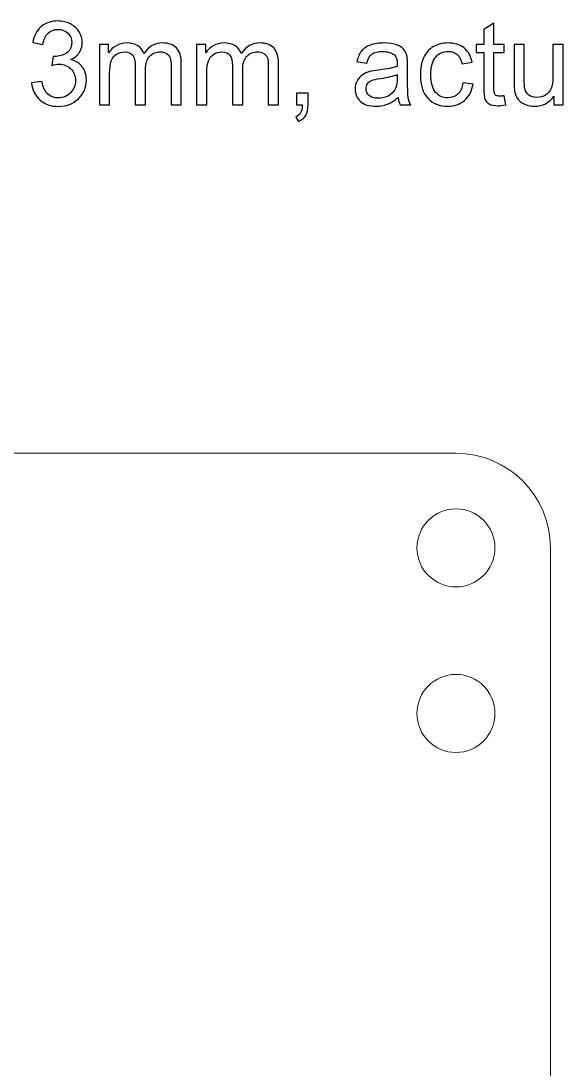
# Model space of a CAD drawing. Header units: millimetres. Extents: x -202 to 204, y -252 to 284.
# Drawn here: x -135.27 to -112.32, y 230.25 to 274.56 of the extents above; entities that cross this region are included whole.
import ezdxf

# ---------------------------------------------------------------- set-up
doc = ezdxf.new("R2010")
doc.units = ezdxf.units.MM
doc.header["$MEASUREMENT"] = 0
doc.layers.add('Layer 1', color=7, linetype='Continuous')

msp = doc.modelspace()

# ---------------------------------------------------------------- linework, layer by layer
at = {"layer": 'Layer 1', "color": 250}
for points, knots in [([(-134.8135, 271.9463), (-134.8135, 271.9463), (-134.3797, 272.004), (-134.3797, 272.004), (-134.3797, 272.004), (-134.3295, 271.7578), (-134.2447, 271.5809), (-134.1253, 271.4722), (-134.1253, 271.4722), (-134.0052, 271.3636), (-133.8595, 271.3092), (-133.6874, 271.3092), (-133.6874, 271.3092), (-133.4833, 271.3092), (-133.3104, 271.38), (-133.1697, 271.5216), (-133.1697, 271.5216), (-133.0297, 271.6632), (-132.959, 271.8385), (-132.959, 272.0476), (-132.959, 272.0476), (-132.959, 272.2468), (-133.024, 272.4114), (-133.154, 272.5406), (-133.154, 272.5406), (-133.2849, 272.6699), (-133.4504, 272.7349), (-133.6512, 272.7349), (-133.6512, 272.7349), (-133.7335, 272.7349), (-133.8356, 272.7184), (-133.9574, 272.6863), (-133.9574, 272.6863), (-133.9574, 272.6863), (-133.9088, 273.0674), (-133.9088, 273.0674), (-133.9088, 273.0674), (-133.88, 273.0641), (-133.857, 273.0625), (-133.8389, 273.0625), (-133.8389, 273.0625), (-133.6545, 273.0625), (-133.4882, 273.1111), (-133.3401, 273.2074), (-133.3401, 273.2074), (-133.1919, 273.3037), (-133.1178, 273.4527), (-133.1178, 273.6535), (-133.1178, 273.6535), (-133.1178, 273.8124), (-133.1721, 273.9449), (-133.28, 274.0486), (-133.28, 274.0486), (-133.3878, 274.1532), (-133.5269, 274.2058), (-133.6973, 274.2058), (-133.6973, 274.2058), (-133.866, 274.2058), (-134.0068, 274.1523), (-134.1187, 274.047), (-134.1187, 274.047), (-134.2315, 273.9408), (-134.304, 273.7811), (-134.3361, 273.5687), (-134.3361, 273.5687), (-134.3361, 273.5687), (-134.7698, 273.6461), (-134.7698, 273.6461), (-134.7698, 273.6461), (-134.7172, 273.9375), (-134.5962, 274.163), (-134.4085, 274.3227), (-134.4085, 274.3227), (-134.22, 274.4824), (-133.9862, 274.5631), (-133.7064, 274.5631), (-133.7064, 274.5631), (-133.5137, 274.5631), (-133.3359, 274.5211), (-133.1738, 274.4388), (-133.1738, 274.4388), (-133.0116, 274.3556), (-132.8873, 274.2429), (-132.8009, 274.0997), (-132.8009, 274.0997), (-132.7153, 273.9564), (-132.6717, 273.805), (-132.6717, 273.6436), (-132.6717, 273.6436), (-132.6717, 273.4914), (-132.7128, 273.3522), (-132.7951, 273.2263), (-132.7951, 273.2263), (-132.8775, 273.1012), (-132.9985, 273.0016), (-133.159, 272.9275), (-133.159, 272.9275), (-132.9499, 272.8798), (-132.7877, 272.7793), (-132.6717, 272.6271), (-132.6717, 272.6271), (-132.5564, 272.4756), (-132.4988, 272.2855), (-132.4988, 272.0575), (-132.4988, 272.0575), (-132.4988, 271.7488), (-132.6108, 271.487), (-132.8363, 271.2722), (-132.8363, 271.2722), (-133.061, 271.0573), (-133.3458, 270.9503), (-133.6899, 270.9503), (-133.6899, 270.9503), (-134.0002, 270.9503), (-134.2579, 271.0425), (-134.4628, 271.2277), (-134.4628, 271.2277), (-134.6678, 271.4121), (-134.7847, 271.6517), (-134.8135, 271.9463)], [0, 0, 0, 0, 0.0322581, 0.0322581, 0.0322581, 0.0322581, 0.0645161, 0.0645161, 0.0645161, 0.0645161, 0.0967742, 0.0967742, 0.0967742, 0.0967742, 0.1290323, 0.1290323, 0.1290323, 0.1290323, 0.1612903, 0.1612903, 0.1612903, 0.1612903, 0.1935484, 0.1935484, 0.1935484, 0.1935484, 0.2258065, 0.2258065, 0.2258065, 0.2258065, 0.2580645, 0.2580645, 0.2580645, 0.2580645, 0.2903226, 0.2903226, 0.2903226, 0.2903226, 0.3225806, 0.3225806, 0.3225806, 0.3225806, 0.3548387, 0.3548387, 0.3548387, 0.3548387, 0.3870968, 0.3870968, 0.3870968, 0.3870968, 0.4193548, 0.4193548, 0.4193548, 0.4193548, 0.4516129, 0.4516129, 0.4516129, 0.4516129, 0.483871, 0.483871, 0.483871, 0.483871, 0.516129, 0.516129, 0.516129, 0.516129, 0.5483871, 0.5483871, 0.5483871, 0.5483871, 0.5806452, 0.5806452, 0.5806452, 0.5806452, 0.6129032, 0.6129032, 0.6129032, 0.6129032, 0.6451613, 0.6451613, 0.6451613, 0.6451613, 0.6774194, 0.6774194, 0.6774194, 0.6774194, 0.7096774, 0.7096774, 0.7096774, 0.7096774, 0.7419355, 0.7419355, 0.7419355, 0.7419355, 0.7741935, 0.7741935, 0.7741935, 0.7741935, 0.8064516, 0.8064516, 0.8064516, 0.8064516, 0.8387097, 0.8387097, 0.8387097, 0.8387097, 0.8709677, 0.8709677, 0.8709677, 0.8709677, 0.9032258, 0.9032258, 0.9032258, 0.9032258, 0.9354839, 0.9354839, 0.9354839, 0.9354839, 1, 1, 1, 1]), ([(-114.8121, 271.4014), (-114.8121, 271.4014), (-114.7496, 271.0178), (-114.7496, 271.0178), (-114.7496, 271.0178), (-114.8714, 270.9923), (-114.9809, 270.9792), (-115.0772, 270.9792), (-115.0772, 270.9792), (-115.2352, 270.9792), (-115.357, 271.0038), (-115.4443, 271.0541), (-115.4443, 271.0541), (-115.5307, 271.1034), (-115.5916, 271.1693), (-115.627, 271.2508), (-115.627, 271.2508), (-115.6624, 271.3315), (-115.6805, 271.5027), (-115.6805, 271.7628), (-115.6805, 271.7628), (-115.6805, 271.7628), (-115.6805, 273.2362), (-115.6805, 273.2362), (-115.6805, 273.2362), (-115.6805, 273.2362), (-115.9991, 273.2362), (-115.9991, 273.2362), (-115.9991, 273.2362), (-115.9991, 273.2362), (-115.9991, 273.5737), (-115.9991, 273.5737), (-115.9991, 273.5737), (-115.9991, 273.5737), (-115.6805, 273.5737), (-115.6805, 273.5737), (-115.6805, 273.5737), (-115.6805, 273.5737), (-115.6805, 274.2083), (-115.6805, 274.2083), (-115.6805, 274.2083), (-115.6805, 274.2083), (-115.2484, 274.4684), (-115.2484, 274.4684), (-115.2484, 274.4684), (-115.2484, 274.4684), (-115.2484, 273.5737), (-115.2484, 273.5737), (-115.2484, 273.5737), (-115.2484, 273.5737), (-114.8121, 273.5737), (-114.8121, 273.5737), (-114.8121, 273.5737), (-114.8121, 273.5737), (-114.8121, 273.2362), (-114.8121, 273.2362), (-114.8121, 273.2362), (-114.8121, 273.2362), (-115.2484, 273.2362), (-115.2484, 273.2362), (-115.2484, 273.2362), (-115.2484, 273.2362), (-115.2484, 271.7389), (-115.2484, 271.7389), (-115.2484, 271.7389), (-115.2484, 271.6146), (-115.241, 271.5356), (-115.2261, 271.5002), (-115.2261, 271.5002), (-115.2105, 271.4648), (-115.1858, 271.4368), (-115.1512, 271.4154), (-115.1512, 271.4154), (-115.1167, 271.3948), (-115.0673, 271.3841), (-115.0031, 271.3841), (-115.0031, 271.3841), (-114.9545, 271.3841), (-114.8911, 271.3899), (-114.8121, 271.4014)], [0, 0, 0, 0, 0.047619, 0.047619, 0.047619, 0.047619, 0.0952381, 0.0952381, 0.0952381, 0.0952381, 0.1428571, 0.1428571, 0.1428571, 0.1428571, 0.1904762, 0.1904762, 0.1904762, 0.1904762, 0.2380952, 0.2380952, 0.2380952, 0.2380952, 0.2857143, 0.2857143, 0.2857143, 0.2857143, 0.3333333, 0.3333333, 0.3333333, 0.3333333, 0.3809524, 0.3809524, 0.3809524, 0.3809524, 0.4285714, 0.4285714, 0.4285714, 0.4285714, 0.4761905, 0.4761905, 0.4761905, 0.4761905, 0.5238095, 0.5238095, 0.5238095, 0.5238095, 0.5714286, 0.5714286, 0.5714286, 0.5714286, 0.6190476, 0.6190476, 0.6190476, 0.6190476, 0.6666667, 0.6666667, 0.6666667, 0.6666667, 0.7142857, 0.7142857, 0.7142857, 0.7142857, 0.7619048, 0.7619048, 0.7619048, 0.7619048, 0.8095238, 0.8095238, 0.8095238, 0.8095238, 0.8571429, 0.8571429, 0.8571429, 0.8571429, 0.9047619, 0.9047619, 0.9047619, 0.9047619, 1, 1, 1, 1]), ([(-131.9481, 271.0129), (-131.9481, 271.0129), (-131.9481, 273.5737), (-131.9481, 273.5737), (-131.9481, 273.5737), (-131.9481, 273.5737), (-131.5604, 273.5737), (-131.5604, 273.5737), (-131.5604, 273.5737), (-131.5604, 273.5737), (-131.5604, 273.2148), (-131.5604, 273.2148), (-131.5604, 273.2148), (-131.4798, 273.3399), (-131.3728, 273.4411), (-131.2394, 273.5169), (-131.2394, 273.5169), (-131.1061, 273.5934), (-130.9538, 273.6321), (-130.7834, 273.6321), (-130.7834, 273.6321), (-130.5941, 273.6321), (-130.4385, 273.5926), (-130.3175, 273.5136), (-130.3175, 273.5136), (-130.1957, 273.4346), (-130.1101, 273.3251), (-130.0607, 273.1835), (-130.0607, 273.1835), (-129.8574, 273.4823), (-129.594, 273.6321), (-129.2697, 273.6321), (-129.2697, 273.6321), (-129.0153, 273.6321), (-128.8202, 273.5613), (-128.6836, 273.4206), (-128.6836, 273.4206), (-128.547, 273.2798), (-128.4786, 273.0633), (-128.4786, 272.7711), (-128.4786, 272.7711), (-128.4786, 272.7711), (-128.4786, 271.0129), (-128.4786, 271.0129), (-128.4786, 271.0129), (-128.4786, 271.0129), (-128.91, 271.0129), (-128.91, 271.0129), (-128.91, 271.0129), (-128.91, 271.0129), (-128.91, 272.6262), (-128.91, 272.6262), (-128.91, 272.6262), (-128.91, 272.7999), (-128.9239, 272.925), (-128.9519, 273.0016), (-128.9519, 273.0016), (-128.9807, 273.0773), (-129.0318, 273.1391), (-129.105, 273.186), (-129.105, 273.186), (-129.1791, 273.2321), (-129.2664, 273.2559), (-129.366, 273.2559), (-129.366, 273.2559), (-129.5462, 273.2559), (-129.6952, 273.1958), (-129.8146, 273.0757), (-129.8146, 273.0757), (-129.9331, 272.9563), (-129.9932, 272.7645), (-129.9932, 272.5011), (-129.9932, 272.5011), (-129.9932, 272.5011), (-129.9932, 271.0129), (-129.9932, 271.0129), (-129.9932, 271.0129), (-129.9932, 271.0129), (-130.427, 271.0129), (-130.427, 271.0129), (-130.427, 271.0129), (-130.427, 271.0129), (-130.427, 272.6765), (-130.427, 272.6765), (-130.427, 272.6765), (-130.427, 272.8699), (-130.4624, 273.0148), (-130.5332, 273.1111), (-130.5332, 273.1111), (-130.604, 273.2074), (-130.7192, 273.2559), (-130.8805, 273.2559), (-130.8805, 273.2559), (-131.0024, 273.2559), (-131.1151, 273.2238), (-131.2188, 273.1588), (-131.2188, 273.1588), (-131.3226, 273.0946), (-131.3983, 273.0008), (-131.4444, 272.8773), (-131.4444, 272.8773), (-131.4913, 272.753), (-131.5143, 272.5744), (-131.5143, 272.3414), (-131.5143, 272.3414), (-131.5143, 272.3414), (-131.5143, 271.0129), (-131.5143, 271.0129), (-131.5143, 271.0129), (-131.5143, 271.0129), (-131.9481, 271.0129), (-131.9481, 271.0129)], [0, 0, 0, 0, 0.0344828, 0.0344828, 0.0344828, 0.0344828, 0.0689655, 0.0689655, 0.0689655, 0.0689655, 0.1034483, 0.1034483, 0.1034483, 0.1034483, 0.137931, 0.137931, 0.137931, 0.137931, 0.1724138, 0.1724138, 0.1724138, 0.1724138, 0.2068966, 0.2068966, 0.2068966, 0.2068966, 0.2413793, 0.2413793, 0.2413793, 0.2413793, 0.2758621, 0.2758621, 0.2758621, 0.2758621, 0.3103448, 0.3103448, 0.3103448, 0.3103448, 0.3448276, 0.3448276, 0.3448276, 0.3448276, 0.3793103, 0.3793103, 0.3793103, 0.3793103, 0.4137931, 0.4137931, 0.4137931, 0.4137931, 0.4482759, 0.4482759, 0.4482759, 0.4482759, 0.4827586, 0.4827586, 0.4827586, 0.4827586, 0.5172414, 0.5172414, 0.5172414, 0.5172414, 0.5517241, 0.5517241, 0.5517241, 0.5517241, 0.5862069, 0.5862069, 0.5862069, 0.5862069, 0.6206897, 0.6206897, 0.6206897, 0.6206897, 0.6551724, 0.6551724, 0.6551724, 0.6551724, 0.6896552, 0.6896552, 0.6896552, 0.6896552, 0.7241379, 0.7241379, 0.7241379, 0.7241379, 0.7586207, 0.7586207, 0.7586207, 0.7586207, 0.7931034, 0.7931034, 0.7931034, 0.7931034, 0.8275862, 0.8275862, 0.8275862, 0.8275862, 0.862069, 0.862069, 0.862069, 0.862069, 0.8965517, 0.8965517, 0.8965517, 0.8965517, 0.9310345, 0.9310345, 0.9310345, 0.9310345, 1, 1, 1, 1]), ([(-127.8341, 271.0129), (-127.8341, 271.0129), (-127.8341, 273.5737), (-127.8341, 273.5737), (-127.8341, 273.5737), (-127.8341, 273.5737), (-127.4464, 273.5737), (-127.4464, 273.5737), (-127.4464, 273.5737), (-127.4464, 273.5737), (-127.4464, 273.2148), (-127.4464, 273.2148), (-127.4464, 273.2148), (-127.3658, 273.3399), (-127.2588, 273.4411), (-127.1254, 273.5169), (-127.1254, 273.5169), (-126.9921, 273.5934), (-126.8398, 273.6321), (-126.6694, 273.6321), (-126.6694, 273.6321), (-126.4801, 273.6321), (-126.3245, 273.5926), (-126.2035, 273.5136), (-126.2035, 273.5136), (-126.0817, 273.4346), (-125.9961, 273.3251), (-125.9467, 273.1835), (-125.9467, 273.1835), (-125.7434, 273.4823), (-125.48, 273.6321), (-125.1557, 273.6321), (-125.1557, 273.6321), (-124.9013, 273.6321), (-124.7062, 273.5613), (-124.5696, 273.4206), (-124.5696, 273.4206), (-124.433, 273.2798), (-124.3646, 273.0633), (-124.3646, 272.7711), (-124.3646, 272.7711), (-124.3646, 272.7711), (-124.3646, 271.0129), (-124.3646, 271.0129), (-124.3646, 271.0129), (-124.3646, 271.0129), (-124.796, 271.0129), (-124.796, 271.0129), (-124.796, 271.0129), (-124.796, 271.0129), (-124.796, 272.6262), (-124.796, 272.6262), (-124.796, 272.6262), (-124.796, 272.7999), (-124.8099, 272.925), (-124.8379, 273.0016), (-124.8379, 273.0016), (-124.8667, 273.0773), (-124.9178, 273.1391), (-124.991, 273.186), (-124.991, 273.186), (-125.0651, 273.2321), (-125.1524, 273.2559), (-125.252, 273.2559), (-125.252, 273.2559), (-125.4322, 273.2559), (-125.5812, 273.1958), (-125.7006, 273.0757), (-125.7006, 273.0757), (-125.8191, 272.9563), (-125.8792, 272.7645), (-125.8792, 272.5011), (-125.8792, 272.5011), (-125.8792, 272.5011), (-125.8792, 271.0129), (-125.8792, 271.0129), (-125.8792, 271.0129), (-125.8792, 271.0129), (-126.313, 271.0129), (-126.313, 271.0129), (-126.313, 271.0129), (-126.313, 271.0129), (-126.313, 272.6765), (-126.313, 272.6765), (-126.313, 272.6765), (-126.313, 272.8699), (-126.3484, 273.0148), (-126.4192, 273.1111), (-126.4192, 273.1111), (-126.49, 273.2074), (-126.6052, 273.2559), (-126.7665, 273.2559), (-126.7665, 273.2559), (-126.8884, 273.2559), (-127.0011, 273.2238), (-127.1048, 273.1588), (-127.1048, 273.1588), (-127.2086, 273.0946), (-127.2843, 273.0008), (-127.3304, 272.8773), (-127.3304, 272.8773), (-127.3773, 272.753), (-127.4003, 272.5744), (-127.4003, 272.3414), (-127.4003, 272.3414), (-127.4003, 272.3414), (-127.4003, 271.0129), (-127.4003, 271.0129), (-127.4003, 271.0129), (-127.4003, 271.0129), (-127.8341, 271.0129), (-127.8341, 271.0129)], [0, 0, 0, 0, 0.0344828, 0.0344828, 0.0344828, 0.0344828, 0.0689655, 0.0689655, 0.0689655, 0.0689655, 0.1034483, 0.1034483, 0.1034483, 0.1034483, 0.137931, 0.137931, 0.137931, 0.137931, 0.1724138, 0.1724138, 0.1724138, 0.1724138, 0.2068966, 0.2068966, 0.2068966, 0.2068966, 0.2413793, 0.2413793, 0.2413793, 0.2413793, 0.2758621, 0.2758621, 0.2758621, 0.2758621, 0.3103448, 0.3103448, 0.3103448, 0.3103448, 0.3448276, 0.3448276, 0.3448276, 0.3448276, 0.3793103, 0.3793103, 0.3793103, 0.3793103, 0.4137931, 0.4137931, 0.4137931, 0.4137931, 0.4482759, 0.4482759, 0.4482759, 0.4482759, 0.4827586, 0.4827586, 0.4827586, 0.4827586, 0.5172414, 0.5172414, 0.5172414, 0.5172414, 0.5517241, 0.5517241, 0.5517241, 0.5517241, 0.5862069, 0.5862069, 0.5862069, 0.5862069, 0.6206897, 0.6206897, 0.6206897, 0.6206897, 0.6551724, 0.6551724, 0.6551724, 0.6551724, 0.6896552, 0.6896552, 0.6896552, 0.6896552, 0.7241379, 0.7241379, 0.7241379, 0.7241379, 0.7586207, 0.7586207, 0.7586207, 0.7586207, 0.7931034, 0.7931034, 0.7931034, 0.7931034, 0.8275862, 0.8275862, 0.8275862, 0.8275862, 0.862069, 0.862069, 0.862069, 0.862069, 0.8965517, 0.8965517, 0.8965517, 0.8965517, 0.9310345, 0.9310345, 0.9310345, 0.9310345, 1, 1, 1, 1]), ([(-119.3048, 271.329), (-119.4661, 271.1923), (-119.6209, 271.096), (-119.769, 271.0392), (-119.769, 271.0392), (-119.918, 270.9833), (-120.0777, 270.9553), (-120.2481, 270.9553), (-120.2481, 270.9553), (-120.5296, 270.9553), (-120.7453, 271.0236), (-120.8967, 271.1611), (-120.8967, 271.1611), (-121.0474, 271.2985), (-121.1231, 271.4747), (-121.1231, 271.6879), (-121.1231, 271.6879), (-121.1231, 271.8138), (-121.0951, 271.9282), (-121.0375, 272.0319), (-121.0375, 272.0319), (-120.9807, 272.1357), (-120.9058, 272.2188), (-120.8136, 272.2813), (-120.8136, 272.2813), (-120.7206, 272.3439), (-120.6169, 272.3916), (-120.5008, 272.4238), (-120.5008, 272.4238), (-120.416, 272.446), (-120.2876, 272.4682), (-120.1156, 272.4888), (-120.1156, 272.4888), (-119.7649, 272.5308), (-119.5064, 272.5801), (-119.341, 272.6386), (-119.341, 272.6386), (-119.3394, 272.6979), (-119.3385, 272.7357), (-119.3385, 272.7514), (-119.3385, 272.7514), (-119.3385, 272.9283), (-119.3797, 273.0534), (-119.462, 273.1251), (-119.462, 273.1251), (-119.5723, 273.2238), (-119.7377, 273.2724), (-119.9559, 273.2724), (-119.9559, 273.2724), (-120.16, 273.2724), (-120.3106, 273.237), (-120.4086, 273.1654), (-120.4086, 273.1654), (-120.5057, 273.0938), (-120.5773, 272.967), (-120.6243, 272.7851), (-120.6243, 272.7851), (-120.6243, 272.7851), (-121.0482, 272.8435), (-121.0482, 272.8435), (-121.0482, 272.8435), (-121.0095, 273.0246), (-120.9461, 273.172), (-120.858, 273.2831), (-120.858, 273.2831), (-120.77, 273.395), (-120.6415, 273.4815), (-120.4745, 273.5416), (-120.4745, 273.5416), (-120.3074, 273.6017), (-120.1139, 273.6321), (-119.8933, 273.6321), (-119.8933, 273.6321), (-119.6744, 273.6321), (-119.4974, 273.6058), (-119.3608, 273.5547), (-119.3608, 273.5547), (-119.2241, 273.5029), (-119.1237, 273.4387), (-119.0587, 273.3605), (-119.0587, 273.3605), (-118.9945, 273.2823), (-118.95, 273.1843), (-118.9237, 273.065), (-118.9237, 273.065), (-118.9097, 272.9909), (-118.9023, 272.8575), (-118.9023, 272.6649), (-118.9023, 272.6649), (-118.9023, 272.6649), (-118.9023, 272.0863), (-118.9023, 272.0863), (-118.9023, 272.0863), (-118.9023, 271.6821), (-118.8932, 271.4269), (-118.8743, 271.3208), (-118.8743, 271.3208), (-118.8562, 271.2137), (-118.8191, 271.1109), (-118.7648, 271.0129), (-118.7648, 271.0129), (-118.7648, 271.0129), (-119.2183, 271.0129), (-119.2183, 271.0129), (-119.2183, 271.0129), (-119.2628, 271.1026), (-119.2924, 271.208), (-119.3048, 271.329)], [0, 0, 0, 0, 0.0357143, 0.0357143, 0.0357143, 0.0357143, 0.0714286, 0.0714286, 0.0714286, 0.0714286, 0.1071429, 0.1071429, 0.1071429, 0.1071429, 0.1428571, 0.1428571, 0.1428571, 0.1428571, 0.1785714, 0.1785714, 0.1785714, 0.1785714, 0.2142857, 0.2142857, 0.2142857, 0.2142857, 0.25, 0.25, 0.25, 0.25, 0.2857143, 0.2857143, 0.2857143, 0.2857143, 0.3214286, 0.3214286, 0.3214286, 0.3214286, 0.3571429, 0.3571429, 0.3571429, 0.3571429, 0.3928571, 0.3928571, 0.3928571, 0.3928571, 0.4285714, 0.4285714, 0.4285714, 0.4285714, 0.4642857, 0.4642857, 0.4642857, 0.4642857, 0.5, 0.5, 0.5, 0.5, 0.5357143, 0.5357143, 0.5357143, 0.5357143, 0.5714286, 0.5714286, 0.5714286, 0.5714286, 0.6071429, 0.6071429, 0.6071429, 0.6071429, 0.6428571, 0.6428571, 0.6428571, 0.6428571, 0.6785714, 0.6785714, 0.6785714, 0.6785714, 0.7142857, 0.7142857, 0.7142857, 0.7142857, 0.75, 0.75, 0.75, 0.75, 0.7857143, 0.7857143, 0.7857143, 0.7857143, 0.8214286, 0.8214286, 0.8214286, 0.8214286, 0.8571429, 0.8571429, 0.8571429, 0.8571429, 0.8928571, 0.8928571, 0.8928571, 0.8928571, 0.9285714, 0.9285714, 0.9285714, 0.9285714, 1, 1, 1, 1]), ([(-116.558, 271.9513), (-116.558, 271.9513), (-116.1316, 271.8953), (-116.1316, 271.8953), (-116.1316, 271.8953), (-116.1777, 271.6014), (-116.297, 271.371), (-116.4897, 271.2047), (-116.4897, 271.2047), (-116.6814, 271.0384), (-116.9177, 270.9553), (-117.1976, 270.9553), (-117.1976, 270.9553), (-117.5474, 270.9553), (-117.8297, 271.0697), (-118.0421, 271.2985), (-118.0421, 271.2985), (-118.2553, 271.5274), (-118.3623, 271.8558), (-118.3623, 272.2838), (-118.3623, 272.2838), (-118.3623, 272.5604), (-118.3162, 272.8024), (-118.2248, 273.0098), (-118.2248, 273.0098), (-118.1326, 273.2173), (-117.9935, 273.3728), (-117.8058, 273.4765), (-117.8058, 273.4765), (-117.619, 273.5803), (-117.4149, 273.6321), (-117.1951, 273.6321), (-117.1951, 273.6321), (-116.9169, 273.6321), (-116.6889, 273.5613), (-116.5127, 273.4206), (-116.5127, 273.4206), (-116.3357, 273.2798), (-116.2221, 273.0806), (-116.1719, 272.8213), (-116.1719, 272.8213), (-116.1719, 272.8213), (-116.5942, 272.7563), (-116.5942, 272.7563), (-116.5942, 272.7563), (-116.6345, 272.9283), (-116.7053, 273.0576), (-116.8074, 273.1448), (-116.8074, 273.1448), (-116.9095, 273.2312), (-117.0329, 273.2749), (-117.1778, 273.2749), (-117.1778, 273.2749), (-117.3968, 273.2749), (-117.5745, 273.1967), (-117.7112, 273.0395), (-117.7112, 273.0395), (-117.8478, 272.8831), (-117.9161, 272.6353), (-117.9161, 272.2962), (-117.9161, 272.2962), (-117.9161, 271.9521), (-117.8503, 271.7019), (-117.7178, 271.5455), (-117.7178, 271.5455), (-117.5861, 271.3899), (-117.414, 271.3117), (-117.2017, 271.3117), (-117.2017, 271.3117), (-117.0313, 271.3117), (-116.8897, 271.3644), (-116.7753, 271.4689), (-116.7753, 271.4689), (-116.6609, 271.5735), (-116.5884, 271.734), (-116.558, 271.9513)], [0, 0, 0, 0, 0.05, 0.05, 0.05, 0.05, 0.1, 0.1, 0.1, 0.1, 0.15, 0.15, 0.15, 0.15, 0.2, 0.2, 0.2, 0.2, 0.25, 0.25, 0.25, 0.25, 0.3, 0.3, 0.3, 0.3, 0.35, 0.35, 0.35, 0.35, 0.4, 0.4, 0.4, 0.4, 0.45, 0.45, 0.45, 0.45, 0.5, 0.5, 0.5, 0.5, 0.55, 0.55, 0.55, 0.55, 0.6, 0.6, 0.6, 0.6, 0.65, 0.65, 0.65, 0.65, 0.7, 0.7, 0.7, 0.7, 0.75, 0.75, 0.75, 0.75, 0.8, 0.8, 0.8, 0.8, 0.85, 0.85, 0.85, 0.85, 0.9, 0.9, 0.9, 0.9, 1, 1, 1, 1]), ([(-112.709, 271.0129), (-112.709, 271.0129), (-112.709, 271.3891), (-112.709, 271.3891), (-112.709, 271.3891), (-112.909, 271.0993), (-113.1798, 270.9553), (-113.5222, 270.9553), (-113.5222, 270.9553), (-113.6729, 270.9553), (-113.8144, 270.9841), (-113.9453, 271.0417), (-113.9453, 271.0417), (-114.0762, 271.0993), (-114.1733, 271.1726), (-114.2367, 271.2598), (-114.2367, 271.2598), (-114.3009, 271.3479), (-114.3454, 271.4549), (-114.3709, 271.5817), (-114.3709, 271.5817), (-114.3882, 271.6673), (-114.3972, 271.8023), (-114.3972, 271.9875), (-114.3972, 271.9875), (-114.3972, 271.9875), (-114.3972, 273.5737), (-114.3972, 273.5737), (-114.3972, 273.5737), (-114.3972, 273.5737), (-113.9634, 273.5737), (-113.9634, 273.5737), (-113.9634, 273.5737), (-113.9634, 273.5737), (-113.9634, 272.1538), (-113.9634, 272.1538), (-113.9634, 272.1538), (-113.9634, 271.9266), (-113.9544, 271.7743), (-113.9371, 271.6953), (-113.9371, 271.6953), (-113.9091, 271.5809), (-113.8515, 271.492), (-113.7634, 271.4261), (-113.7634, 271.4261), (-113.6745, 271.3611), (-113.565, 271.329), (-113.435, 271.329), (-113.435, 271.329), (-113.3049, 271.329), (-113.1831, 271.3619), (-113.0687, 271.4286), (-113.0687, 271.4286), (-112.9543, 271.4953), (-112.8736, 271.5866), (-112.8267, 271.701), (-112.8267, 271.701), (-112.7789, 271.8163), (-112.7551, 271.9834), (-112.7551, 272.2015), (-112.7551, 272.2015), (-112.7551, 272.2015), (-112.7551, 273.5737), (-112.7551, 273.5737), (-112.7551, 273.5737), (-112.7551, 273.5737), (-112.3213, 273.5737), (-112.3213, 273.5737), (-112.3213, 273.5737), (-112.3213, 273.5737), (-112.3213, 271.0129), (-112.3213, 271.0129), (-112.3213, 271.0129), (-112.3213, 271.0129), (-112.709, 271.0129), (-112.709, 271.0129)], [0, 0, 0, 0, 0.05, 0.05, 0.05, 0.05, 0.1, 0.1, 0.1, 0.1, 0.15, 0.15, 0.15, 0.15, 0.2, 0.2, 0.2, 0.2, 0.25, 0.25, 0.25, 0.25, 0.3, 0.3, 0.3, 0.3, 0.35, 0.35, 0.35, 0.35, 0.4, 0.4, 0.4, 0.4, 0.45, 0.45, 0.45, 0.45, 0.5, 0.5, 0.5, 0.5, 0.55, 0.55, 0.55, 0.55, 0.6, 0.6, 0.6, 0.6, 0.65, 0.65, 0.65, 0.65, 0.7, 0.7, 0.7, 0.7, 0.75, 0.75, 0.75, 0.75, 0.8, 0.8, 0.8, 0.8, 0.85, 0.85, 0.85, 0.85, 0.9, 0.9, 0.9, 0.9, 1, 1, 1, 1]), ([(-119.341, 272.2986), (-119.499, 272.2336), (-119.7353, 272.1793), (-120.0497, 272.134), (-120.0497, 272.134), (-120.2283, 272.1085), (-120.3551, 272.0797), (-120.4284, 272.0476), (-120.4284, 272.0476), (-120.5024, 272.0155), (-120.5601, 271.9686), (-120.5996, 271.906), (-120.5996, 271.906), (-120.6399, 271.8443), (-120.6605, 271.7759), (-120.6605, 271.7002), (-120.6605, 271.7002), (-120.6605, 271.5842), (-120.616, 271.4878), (-120.5288, 271.4105), (-120.5288, 271.4105), (-120.4415, 271.3339), (-120.3131, 271.2952), (-120.1444, 271.2952), (-120.1444, 271.2952), (-119.9773, 271.2952), (-119.8283, 271.3315), (-119.6982, 271.4047), (-119.6982, 271.4047), (-119.5682, 271.478), (-119.4719, 271.5784), (-119.411, 271.7052), (-119.411, 271.7052), (-119.364, 271.8031), (-119.341, 271.948), (-119.341, 272.1389), (-119.341, 272.1389), (-119.341, 272.1389), (-119.341, 272.2986), (-119.341, 272.2986)], [0, 0, 0, 0, 0.0909091, 0.0909091, 0.0909091, 0.0909091, 0.1818182, 0.1818182, 0.1818182, 0.1818182, 0.2727273, 0.2727273, 0.2727273, 0.2727273, 0.3636364, 0.3636364, 0.3636364, 0.3636364, 0.4545455, 0.4545455, 0.4545455, 0.4545455, 0.5454545, 0.5454545, 0.5454545, 0.5454545, 0.6363636, 0.6363636, 0.6363636, 0.6363636, 0.7272727, 0.7272727, 0.7272727, 0.7272727, 0.8181818, 0.8181818, 0.8181818, 0.8181818, 1, 1, 1, 1]), ([(-123.6074, 271.0129), (-123.6074, 271.0129), (-123.6074, 271.5076), (-123.6074, 271.5076), (-123.6074, 271.5076), (-123.6074, 271.5076), (-123.1127, 271.5076), (-123.1127, 271.5076), (-123.1127, 271.5076), (-123.1127, 271.5076), (-123.1127, 271.0129), (-123.1127, 271.0129), (-123.1127, 271.0129), (-123.1127, 270.831), (-123.1448, 270.6845), (-123.209, 270.5725), (-123.209, 270.5725), (-123.274, 270.4614), (-123.3761, 270.375), (-123.5152, 270.3132), (-123.5152, 270.3132), (-123.5152, 270.3132), (-123.6362, 270.4993), (-123.6362, 270.4993), (-123.6362, 270.4993), (-123.5448, 270.5396), (-123.4773, 270.5989), (-123.4337, 270.6762), (-123.4337, 270.6762), (-123.3901, 270.7544), (-123.3662, 270.8664), (-123.3613, 271.0129), (-123.3613, 271.0129), (-123.3613, 271.0129), (-123.6074, 271.0129), (-123.6074, 271.0129)], [0, 0, 0, 0, 0.1, 0.1, 0.1, 0.1, 0.2, 0.2, 0.2, 0.2, 0.3, 0.3, 0.3, 0.3, 0.4, 0.4, 0.4, 0.4, 0.5, 0.5, 0.5, 0.5, 0.6, 0.6, 0.6, 0.6, 0.7, 0.7, 0.7, 0.7, 0.8, 0.8, 0.8, 0.8, 1, 1, 1, 1])]:
    msp.add_open_spline(points, degree=3, knots=knots, dxfattribs=at)
at = {"layer": 'Layer 1', "color": 254, "lineweight": 20}
for points, knots in [([(-116.8557, 256.2874), (-114.6465, 256.2874), (-112.8557, 254.4966), (-112.8557, 252.2874), (-112.8557, 252.2874), (-112.8557, 252.2874), (-112.8557, 204.2874), (-112.8557, 204.2874), (-112.8557, 204.2874), (-112.8557, 202.0782), (-114.6465, 200.2874), (-116.8557, 200.2874), (-116.8557, 200.2874), (-116.8557, 200.2874), (-150.8557, 200.2874), (-150.8557, 200.2874), (-150.8557, 200.2874), (-153.0649, 200.2874), (-154.8557, 202.0782), (-154.8557, 204.2874), (-154.8557, 204.2874), (-154.8557, 204.2874), (-154.8557, 252.2874), (-154.8557, 252.2874), (-154.8557, 252.2874), (-154.8557, 254.4966), (-153.0649, 256.2874), (-150.8557, 256.2874), (-150.8557, 256.2874), (-150.8557, 256.2874), (-116.8557, 256.2874), (-116.8557, 256.2874)], [0, 0, 0, 0, 0.1111111, 0.1111111, 0.1111111, 0.1111111, 0.2222222, 0.2222222, 0.2222222, 0.2222222, 0.3333333, 0.3333333, 0.3333333, 0.3333333, 0.4444444, 0.4444444, 0.4444444, 0.4444444, 0.5555556, 0.5555556, 0.5555556, 0.5555556, 0.6666667, 0.6666667, 0.6666667, 0.6666667, 0.7777778, 0.7777778, 0.7777778, 0.7777778, 1, 1, 1, 1]), ([(-118.5057, 252.2874), (-118.5057, 253.1987), (-117.767, 253.9374), (-116.8557, 253.9374), (-116.8557, 253.9374), (-115.9444, 253.9374), (-115.2057, 253.1987), (-115.2057, 252.2874), (-115.2057, 252.2874), (-115.2057, 251.3761), (-115.9444, 250.6374), (-116.8557, 250.6374), (-116.8557, 250.6374), (-117.767, 250.6374), (-118.5057, 251.3761), (-118.5057, 252.2874)], [0, 0, 0, 0, 0.2, 0.2, 0.2, 0.2, 0.4, 0.4, 0.4, 0.4, 0.6, 0.6, 0.6, 0.6, 1, 1, 1, 1]), ([(-118.5057, 245.2874), (-118.5057, 246.1987), (-117.767, 246.9374), (-116.8557, 246.9374), (-116.8557, 246.9374), (-115.9444, 246.9374), (-115.2057, 246.1987), (-115.2057, 245.2874), (-115.2057, 245.2874), (-115.2057, 244.3761), (-115.9444, 243.6374), (-116.8557, 243.6374), (-116.8557, 243.6374), (-117.767, 243.6374), (-118.5057, 244.3761), (-118.5057, 245.2874)], [0, 0, 0, 0, 0.2, 0.2, 0.2, 0.2, 0.4, 0.4, 0.4, 0.4, 0.6, 0.6, 0.6, 0.6, 1, 1, 1, 1])]:
    msp.add_open_spline(points, degree=3, knots=knots, dxfattribs=at)

doc.saveas('drawing.dxf')
